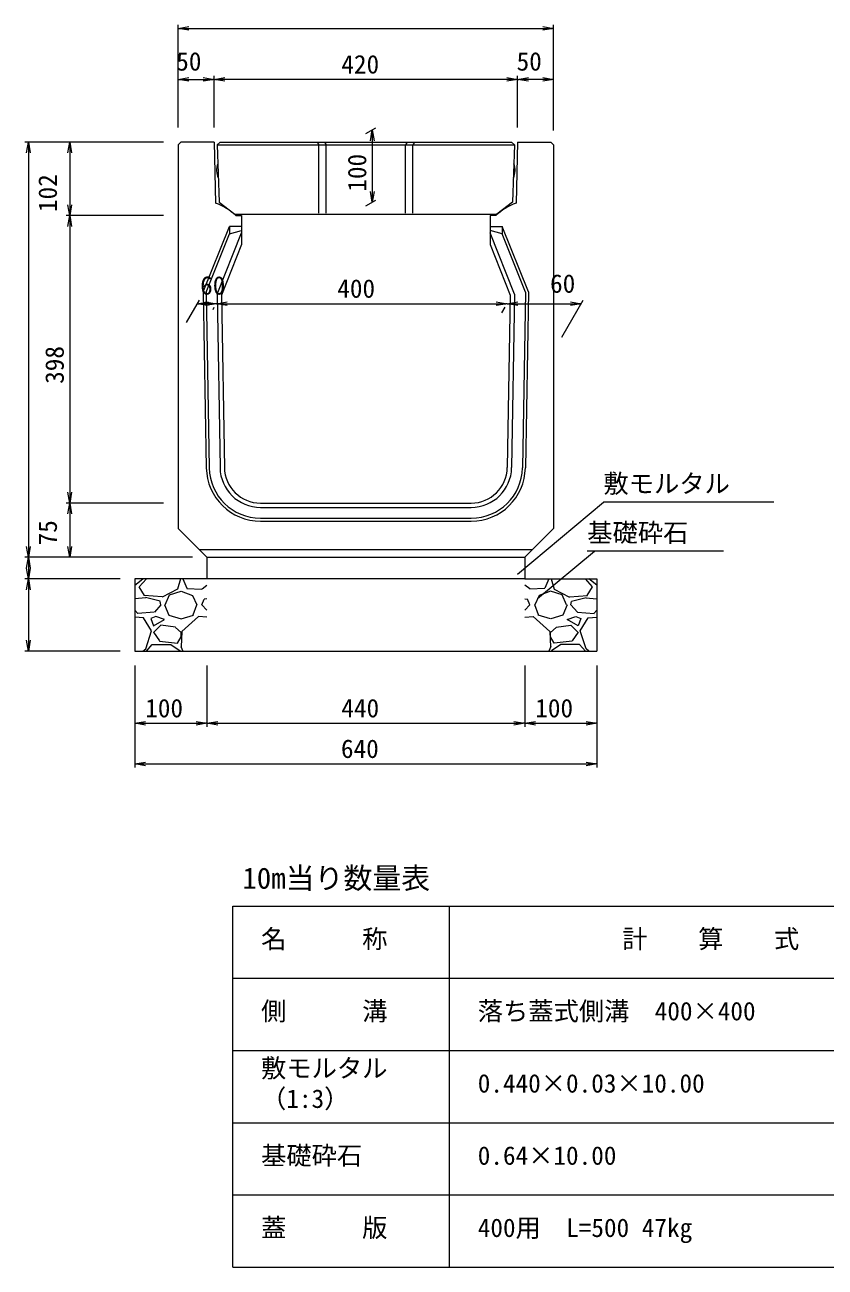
# Model space of a CAD drawing. Units: millimetres on the paper, with parts at other scales. Extents: x -5 to 836, y -1 to 593.
# Drawn here: x 199.4 to 310.2, y 334.6 to 506.7 of the extents above; entities that cross this region are included whole.
import ezdxf
from ezdxf.enums import TextEntityAlignment as Align

# ---------------------------------------------------------------- set-up
doc = ezdxf.new("R2010")
doc.units = ezdxf.units.MM
for name, color, linetype, lineweight in [('0_2', 7, 'Continuous', 18), ('D-MTR-FRAM（材料表図枠）', 2, 'Continuous', 18), ('D-STR-DIM（寸法）', 7, 'Continuous', 18), ('D-STR-HTXT（旗揚げ）', 7, 'Continuous', 18), ('D-STR-STR1（構造物）', 7, 'Continuous', 18), ('D-STR-STRn（構造物）', 7, 'Continuous', 18), ('D-STR（構造物外形線）', 1, 'Continuous', 18)]:
    doc.layers.add(name, color=color, linetype=linetype, lineweight=lineweight)
for name, color, linetype in [('D-MTR-TXT(文字列）', 7, 'Continuous'), ('D-MTR（材料表タイトル）', 7, 'Continuous'), ('D-STR-TXT（文字）', 7, 'Continuous')]:
    doc.layers.add(name, color=color, linetype=linetype)
doc.styles.add('ＭＳ ゴシック', font='')
doc.styles.get('ＭＳ ゴシック').set_extended_font_data('MS Gothic')

msp = doc.modelspace()

# ---------------------------------------------------------------- linework, layer by layer
at = {"layer": '0_2'}
for p, q in [((220.593, 506.155), (222.093, 506.405)), ((222.093, 505.905), (220.593, 506.155)), ((271.093, 506.405), (272.593, 506.155)), ((272.593, 506.155), (271.093, 505.905)), ((220.593, 499.094), (222.093, 499.344)), ((222.093, 498.844), (220.593, 499.094)), ((224.093, 499.344), (225.593, 499.094)), ((225.593, 499.094), (224.093, 498.844)), ((225.593, 499.094), (227.093, 499.344)), ((227.093, 498.844), (225.593, 499.094)), ((266.093, 499.344), (267.593, 499.094)), ((267.593, 499.094), (266.093, 498.844)), ((267.593, 499.094), (269.093, 499.344)), ((269.093, 498.844), (267.593, 499.094)), ((271.093, 499.344), (272.593, 499.094)), ((272.593, 499.094), (271.093, 498.844)), ((247.224, 490.597), (247.474, 492.097)), ((247.474, 492.097), (247.724, 490.597)), ((199.634, 488.931), (199.884, 490.431)), ((199.884, 490.431), (200.134, 488.931)), ((205.343, 488.931), (205.593, 490.431)), ((205.593, 490.431), (205.843, 488.931)), ((247.474, 482.097), (247.224, 483.597)), ((247.724, 483.597), (247.474, 482.097)), ((205.593, 480.231), (205.343, 481.731)), ((205.843, 481.731), (205.593, 480.231)), ((205.343, 478.731), (205.593, 480.231)), ((205.593, 480.231), (205.843, 478.731)), ((223.253, 468.037), (224.753, 468.287)), ((224.753, 467.787), (223.253, 468.037)), ((224.404, 468.287), (225.904, 468.037)), ((225.904, 468.037), (224.404, 467.787)), ((225.904, 468.037), (227.404, 468.287)), ((227.404, 467.787), (225.904, 468.037)), ((264.657, 468.287), (266.157, 468.037)), ((266.157, 468.037), (264.657, 467.787)), ((266.157, 468.037), (267.657, 468.287)), ((267.657, 467.787), (266.157, 468.037)), ((274.914, 468.287), (276.414, 468.037)), ((276.414, 468.037), (274.914, 467.787)), ((205.593, 440.431), (205.343, 441.931)), ((205.343, 438.931), (205.593, 440.431)), ((205.843, 441.931), (205.593, 440.431)), ((205.593, 440.431), (205.843, 438.931)), ((199.884, 432.931), (199.634, 434.431)), ((200.134, 434.431), (199.884, 432.931)), ((205.593, 432.931), (205.343, 434.431)), ((205.843, 434.431), (205.593, 432.931)), ((199.634, 431.431), (199.884, 432.931)), ((199.884, 432.931), (200.134, 431.431)), ((199.884, 429.931), (199.634, 431.431)), ((200.134, 431.431), (199.884, 429.931)), ((199.634, 428.431), (199.884, 429.931)), ((199.884, 429.931), (200.134, 428.431)), ((199.884, 419.931), (199.634, 421.431)), ((200.134, 421.431), (199.884, 419.931)), ((214.593, 409.931), (216.093, 410.181)), ((216.093, 409.681), (214.593, 409.931)), ((223.093, 410.181), (224.593, 409.931)), ((224.593, 409.931), (223.093, 409.681)), ((224.593, 409.931), (226.093, 410.181)), ((226.093, 409.681), (224.593, 409.931)), ((267.093, 410.181), (268.593, 409.931)), ((268.593, 409.931), (267.093, 409.681)), ((268.593, 409.931), (270.093, 410.181)), ((270.093, 409.681), (268.593, 409.931)), ((277.093, 410.181), (278.593, 409.931)), ((278.593, 409.931), (277.093, 409.681)), ((214.593, 404.308), (216.093, 404.558)), ((216.093, 404.058), (214.593, 404.308)), ((277.093, 404.558), (278.593, 404.308)), ((278.593, 404.308), (277.093, 404.058))]:
    msp.add_line(p, q, dxfattribs=at)
at = {"layer": '0_2', "color": 9}
for p, q in [((220.593, 506.155), (220.793, 506.155)), ((272.593, 506.155), (272.393, 506.155)), ((220.593, 499.094), (220.793, 499.094)), ((225.593, 499.094), (225.393, 499.094)), ((225.593, 499.094), (225.793, 499.094)), ((267.593, 499.094), (267.393, 499.094)), ((267.593, 499.094), (267.793, 499.094)), ((272.593, 499.094), (272.393, 499.094)), ((247.474, 492.097), (247.474, 491.897)), ((199.884, 490.431), (199.884, 490.231)), ((205.593, 490.431), (205.593, 490.231)), ((247.474, 482.097), (247.474, 482.297)), ((205.593, 480.231), (205.593, 480.431)), ((205.593, 480.231), (205.593, 480.031)), ((223.253, 468.037), (223.453, 468.037)), ((225.904, 468.037), (225.704, 468.037)), ((225.904, 468.037), (226.104, 468.037)), ((266.157, 468.037), (265.957, 468.037)), ((266.157, 468.037), (266.357, 468.037)), ((276.414, 468.037), (276.214, 468.037)), ((205.593, 440.431), (205.593, 440.631)), ((205.593, 440.431), (205.593, 440.231)), ((199.884, 432.931), (199.884, 433.131)), ((199.884, 432.931), (199.884, 432.731)), ((205.593, 432.931), (205.593, 433.131)), ((199.884, 429.931), (199.884, 430.131)), ((199.884, 429.931), (199.884, 429.731)), ((199.884, 419.931), (199.884, 420.131)), ((214.593, 409.931), (214.793, 409.931)), ((224.593, 409.931), (224.393, 409.931)), ((224.593, 409.931), (224.793, 409.931)), ((268.593, 409.931), (268.393, 409.931)), ((268.593, 409.931), (268.793, 409.931)), ((278.593, 409.931), (278.393, 409.931)), ((214.593, 404.308), (214.793, 404.308)), ((278.593, 404.308), (278.393, 404.308))]:
    msp.add_line(p, q, dxfattribs=at)
at = {"layer": 'D-MTR-FRAM（材料表図枠）'}
for p, q in [((228.163, 384.618), (368.163, 384.618)), ((228.163, 334.618), (228.163, 384.618)), ((258.163, 334.618), (258.163, 384.618)), ((228.163, 374.618), (368.163, 374.618)), ((228.163, 364.618), (368.163, 364.618)), ((228.163, 354.618), (368.163, 354.618)), ((228.163, 344.618), (368.163, 344.618)), ((228.163, 334.618), (368.163, 334.618))]:
    msp.add_line(p, q, dxfattribs=at)
at = {"layer": 'D-STR-DIM（寸法）'}
for p, q in [((220.593, 492.431), (220.593, 506.655)), ((220.793, 506.155), (272.393, 506.155)), ((272.593, 492.031), (272.593, 506.655)), ((220.593, 492.431), (220.593, 499.594)), ((220.793, 499.094), (225.393, 499.094)), ((225.593, 492.431), (225.593, 499.594)), ((225.593, 492.431), (225.593, 499.594)), ((267.393, 499.094), (225.793, 499.094)), ((267.593, 492.431), (267.593, 499.594)), ((267.593, 492.431), (267.593, 499.594)), ((272.393, 499.094), (267.793, 499.094)), ((272.593, 492.031), (272.593, 499.594)), ((246.589, 491.586), (247.974, 492.386)), ((218.593, 490.431), (199.384, 490.431)), ((218.593, 490.431), (205.093, 490.431)), ((247.474, 491.897), (247.474, 482.297)), ((199.884, 490.231), (199.884, 433.131)), ((205.593, 490.231), (205.593, 480.431)), ((246.589, 481.586), (247.974, 482.386)), ((218.593, 480.231), (205.093, 480.231)), ((218.593, 480.231), (205.093, 480.231)), ((205.593, 480.031), (205.593, 440.631)), ((221.748, 465.431), (223.541, 468.537)), ((225.704, 468.037), (223.453, 468.037)), ((226.104, 468.037), (265.957, 468.037)), ((266.357, 468.037), (276.214, 468.037)), ((273.748, 463.42), (276.702, 468.537)), ((225.439, 467.231), (225.615, 467.537)), ((225.439, 467.231), (225.615, 467.537)), ((265.431, 466.779), (265.868, 467.537)), ((265.431, 466.779), (265.868, 467.537)), ((218.593, 440.431), (205.093, 440.431)), ((218.593, 440.431), (205.093, 440.431)), ((205.593, 440.231), (205.593, 433.131)), ((222.593, 432.931), (199.384, 432.931)), ((222.593, 432.931), (199.384, 432.931)), ((199.884, 432.731), (199.884, 430.131)), ((222.593, 432.931), (205.093, 432.931)), ((212.593, 429.931), (199.384, 429.931)), ((212.593, 429.931), (199.384, 429.931)), ((199.884, 429.731), (199.884, 420.131)), ((212.593, 419.931), (199.384, 419.931)), ((214.593, 417.931), (214.593, 403.808)), ((214.593, 417.931), (214.593, 409.431)), ((224.593, 417.931), (224.593, 409.431)), ((224.593, 417.931), (224.593, 409.431)), ((268.593, 417.931), (268.593, 409.431)), ((268.593, 417.931), (268.593, 409.431)), ((278.593, 417.931), (278.593, 403.808)), ((278.593, 417.931), (278.593, 409.431)), ((214.793, 409.931), (224.393, 409.931)), ((224.793, 409.931), (268.393, 409.931)), ((268.793, 409.931), (278.393, 409.931)), ((214.793, 404.308), (278.393, 404.308))]:
    msp.add_line(p, q, dxfattribs=at)
at = {"layer": 'D-STR-HTXT（旗揚げ）'}
for p, q in [((267.574, 430.565), (279.491, 440.577)), ((303.089, 440.577), (279.491, 440.577)), ((270.381, 427.194), (278.246, 433.787)), ((296.109, 433.787), (277.246, 433.787))]:
    msp.add_line(p, q, dxfattribs=at)
at = {"layer": 'D-STR-STR1（構造物）'}
for p, q in [((224.085, 469.692), (227.701, 478.731)), ((229.393, 478.731), (227.701, 478.731)), ((227.701, 478.731), (227.732, 477.731)), ((263.794, 478.731), (265.486, 478.731)), ((265.486, 478.731), (265.455, 477.731)), ((269.102, 469.692), (265.486, 478.731)), ((224.486, 469.618), (227.732, 477.731)), ((225.991, 469.342), (229.393, 477.847)), ((227.732, 477.731), (229.393, 478.189)), ((265.455, 477.731), (263.794, 478.189)), ((267.195, 469.342), (263.794, 477.847)), ((268.701, 469.618), (265.455, 477.731)), ((224.085, 469.692), (224.509, 445.301)), ((269.102, 469.692), (268.678, 445.301)), ((224.486, 469.618), (224.909, 445.308)), ((225.991, 469.342), (226.408, 445.334)), ((267.195, 469.342), (266.779, 445.334)), ((268.701, 469.618), (268.278, 445.308)), ((232.007, 439.831), (261.179, 439.831)), ((232.007, 438.331), (261.179, 438.331)), ((232.007, 437.931), (261.179, 437.931))]:
    msp.add_line(p, q, dxfattribs=at)
for centre, radius, start, end in [((232.007, 445.431), 7.5, 180.99461, 269.99998), ((232.007, 445.431), 7.1, 180.99461, 269.99998), ((232.007, 445.431), 5.6, 180.99461, 269.99998), ((261.179, 445.431), 5.6, 269.99998, 359.00537), ((261.179, 445.431), 7.1, 269.99998, 359.00537), ((261.179, 445.431), 7.5, 269.99998, 359.00537)]:
    msp.add_arc(centre, radius, start, end, dxfattribs=at)
at = {"layer": 'D-STR-STRn（構造物）'}
for p, q in [((224.593, 432.931), (224.593, 429.931)), ((268.593, 432.931), (268.593, 429.931)), ((224.593, 429.931), (214.593, 429.931)), ((214.593, 429.931), (214.593, 419.931)), ((214.593, 429.061), (215.719, 429.931)), ((215.211, 428.827), (216.205, 429.931)), ((215.93, 427.621), (215.23, 428.821)), ((220.516, 428.519), (218.416, 427.419)), ((220.914, 429.926), (220.514, 428.526)), ((221.255, 429.931), (221.794, 428.65)), ((221.805, 428.621), (223.905, 428.521)), ((223.911, 428.534), (224.593, 429.061)), ((268.593, 429.931), (224.593, 429.931)), ((268.593, 429.931), (278.593, 429.931)), ((269.276, 428.534), (268.593, 429.061)), ((271.382, 428.621), (269.282, 428.521)), ((271.932, 429.931), (271.393, 428.65)), ((272.273, 429.926), (272.673, 428.526)), ((272.671, 428.519), (274.771, 427.419)), ((277.976, 428.827), (276.982, 429.931)), ((277.256, 427.621), (277.956, 428.821)), ((278.593, 429.061), (277.468, 429.931)), ((278.593, 429.931), (278.593, 419.931)), ((216.12, 427.315), (214.593, 427.154)), ((218.404, 427.447), (215.904, 427.647)), ((218.107, 426.832), (216.107, 427.332)), ((218.212, 426.32), (218.112, 426.82)), ((218.809, 426.326), (219.408, 427.726)), ((219.412, 427.726), (221.012, 428.226)), ((221.007, 428.226), (222.607, 427.626)), ((222.612, 427.624), (223.212, 426.324)), ((223.909, 426.329), (224.209, 427.129)), ((224.593, 427.154), (224.22, 427.115)), ((268.593, 427.154), (268.967, 427.115)), ((269.278, 426.329), (268.978, 427.129)), ((270.575, 427.624), (269.975, 426.324)), ((272.18, 428.226), (270.58, 427.626)), ((273.775, 427.726), (272.175, 428.226)), ((274.378, 426.326), (273.778, 427.726)), ((274.782, 427.447), (277.282, 427.647)), ((274.975, 426.32), (275.075, 426.82)), ((275.08, 426.832), (277.08, 427.332)), ((277.067, 427.315), (278.593, 427.154)), ((215.008, 425.159), (214.593, 425.611)), ((217.304, 425.333), (215.004, 425.133)), ((218.211, 426.327), (217.311, 425.327)), ((218.702, 426.329), (219.302, 424.929)), ((222.708, 424.931), (223.208, 426.331)), ((224.593, 425.611), (223.908, 426.359)), ((268.593, 425.611), (269.279, 426.359)), ((270.479, 424.931), (269.979, 426.331)), ((274.485, 426.329), (273.885, 424.929)), ((274.976, 426.327), (275.876, 425.327)), ((275.883, 425.333), (278.183, 425.133)), ((278.179, 425.159), (278.593, 425.611)), ((215.814, 424.516), (214.593, 424.618)), ((216.933, 422.732), (215.833, 424.532)), ((216.807, 424.427), (217.207, 423.427)), ((217.51, 424.723), (216.81, 424.423)), ((217.207, 423.429), (218.707, 424.329)), ((218.21, 423.526), (217.21, 422.526)), ((218.714, 424.328), (217.514, 424.728)), ((220.222, 423.232), (218.222, 423.532)), ((219.303, 424.919), (221.003, 424.419)), ((221.016, 424.42), (222.716, 424.92)), ((223.413, 424.726), (221.113, 422.626)), ((224.593, 424.618), (223.414, 424.716)), ((268.593, 424.618), (269.773, 424.716)), ((269.774, 424.726), (272.074, 422.626)), ((272.171, 424.42), (270.471, 424.92)), ((273.884, 424.919), (272.184, 424.419)), ((272.965, 423.232), (274.965, 423.532)), ((274.473, 424.328), (275.673, 424.728)), ((275.98, 423.429), (274.48, 424.329)), ((274.977, 423.526), (275.977, 422.526)), ((275.677, 424.723), (276.377, 424.423)), ((276.38, 424.427), (275.98, 423.427)), ((276.254, 422.732), (277.354, 424.532)), ((277.373, 424.516), (278.593, 424.618)), ((216.112, 420.223), (216.912, 422.723)), ((217.208, 422.53), (218.008, 421.33)), ((221.032, 422.506), (220.232, 423.206)), ((220.514, 421.028), (221.014, 421.928)), ((221.106, 422.632), (221.006, 420.532)), ((221.011, 421.927), (221.011, 422.527)), ((272.081, 422.632), (272.181, 420.532)), ((272.155, 422.506), (272.955, 423.206)), ((272.673, 421.028), (272.173, 421.928)), ((272.176, 421.927), (272.176, 422.527)), ((275.979, 422.53), (275.179, 421.33)), ((277.075, 420.223), (276.275, 422.723)), ((214.593, 419.931), (278.593, 419.931)), ((215.719, 419.931), (216.111, 420.234)), ((216.205, 419.931), (217.011, 420.827)), ((217.011, 420.827), (219.611, 420.827)), ((218.014, 421.322), (220.514, 421.022)), ((219.608, 420.85), (220.908, 419.95)), ((220.994, 420.55), (221.255, 419.931)), ((272.193, 420.55), (271.932, 419.931)), ((273.579, 420.85), (272.279, 419.95)), ((275.173, 421.322), (272.673, 421.022)), ((276.176, 420.827), (273.576, 420.827)), ((276.982, 419.931), (276.176, 420.827)), ((277.467, 419.931), (277.076, 420.234))]:
    msp.add_line(p, q, dxfattribs=at)
at = {"layer": 'D-STR（構造物外形線）'}
for p, q in [((220.593, 490.031), (220.993, 490.431)), ((225.593, 490.431), (220.993, 490.431)), ((225.593, 490.431), (225.796, 481.967)), ((226.008, 490.031), (226.408, 490.431)), ((226.408, 490.431), (266.779, 490.431)), ((267.179, 490.031), (266.779, 490.431)), ((267.593, 490.431), (267.391, 481.967)), ((267.593, 490.431), (272.193, 490.431)), ((272.593, 490.031), (272.193, 490.431)), ((220.593, 490.031), (220.593, 436.931)), ((226.008, 490.031), (226.289, 482.107)), ((267.179, 490.031), (266.898, 482.107)), ((272.593, 490.031), (272.593, 436.931)), ((226.289, 482.107), (228.468, 480.431)), ((266.898, 482.107), (264.718, 480.431)), ((228.468, 480.431), (264.718, 480.431)), ((228.593, 480.231), (229.393, 480.231)), ((229.393, 480.231), (229.393, 476.231)), ((263.794, 480.231), (263.794, 476.231)), ((264.594, 480.231), (263.794, 480.231)), ((229.393, 476.231), (226.593, 469.231)), ((263.794, 476.231), (266.593, 469.231)), ((226.593, 469.231), (227.008, 445.329)), ((266.593, 469.231), (266.179, 445.344)), ((232.007, 440.431), (261.179, 440.431)), ((220.593, 436.931), (224.593, 432.931)), ((272.593, 436.931), (268.593, 432.931)), ((269.593, 433.931), (223.593, 433.931)), ((224.593, 432.931), (268.593, 432.931))]:
    msp.add_line(p, q, dxfattribs=at)
at = {"layer": 'D-STR（構造物外形線）', "color": 7}
for p, q in [((239.852, 490.431), (240.093, 490.031)), ((240.852, 490.431), (241.093, 490.031)), ((252.335, 490.431), (252.093, 490.031)), ((253.335, 490.431), (253.093, 490.031)), ((226.008, 490.031), (267.177, 490.031)), ((240.093, 480.581), (240.093, 490.031)), ((241.093, 480.581), (241.093, 490.031)), ((252.093, 480.581), (252.093, 490.031)), ((253.093, 480.581), (253.093, 490.031))]:
    msp.add_line(p, q, dxfattribs=at)
for centre, start, end in [((228.434, 486.513), 158.96112, 205.10895), ((264.753, 486.513), 334.89105, 21.03888)]:
    msp.add_arc(centre, 2.5, start, end, dxfattribs=at)
at = {"layer": 'D-STR（構造物外形線）'}
for centre, radius, start, end in [((223.067, 474.447), 8, 46.30161, 70.05386), ((270.12, 474.447), 8, 109.94612, 133.69838), ((232.007, 445.431), 5, 180.99461, 269.99998), ((261.18, 445.431), 5, 269.99998, 359.00537)]:
    msp.add_arc(centre, radius, start, end, dxfattribs=at)

# ---------------------------------------------------------------- texts
at = {"layer": 'D-MTR-TXT(文字列）', "style": 'ＭＳ ゴシック'}
for s, p in [('名\u3000\u3000\u3000称', (232.086, 378.021)), ('計\u3000\u3000算\u3000\u3000式', (282.094, 378.021)), ('側\u3000\u3000\u3000溝', (232.086, 368.021)), ('落ち蓋式側溝\u3000400×400', (262.086, 368.021)), ('敷モルタル', (232.086, 360.122)), ('0.440×0.03×10.00', (262.086, 358.021)), ('（1:3）', (232.086, 355.899)), ('基礎砕石', (232.086, 348.021)), ('0.64×10.00', (262.086, 348.021)), ('蓋\u3000\u3000\u3000版', (232.086, 338.021)), ('400用\u3000L=500 47kg', (262.086, 338.021))]:
    msp.add_text(s, height=2.566, dxfattribs=at).set_placement(p, align=Align.BOTTOM_LEFT)
at = {"layer": 'D-MTR（材料表タイトル）', "style": 'ＭＳ ゴシック'}
msp.add_text('10m当り数量表', height=2.933, dxfattribs=at).set_placement((229.505, 386.143), align=Align.BOTTOM_LEFT)
at = {"layer": 'D-STR-DIM（寸法）', "style": 'ＭＳ ゴシック'}
for s, p in [('50', (220.342, 499.547)), ('420', (243.2, 499.144)), ('50', (267.463, 499.547)), ('60', (223.655, 468.52)), ('400', (242.637, 468.087)), ('60', (272.097, 468.779)), ('100', (216.049, 409.981)), ('440', (243.2, 409.981)), ('100', (270.049, 409.981)), ('640', (243.147, 404.358))]:
    msp.add_text(s, height=2.566, dxfattribs=at).set_placement(p, align=Align.BOTTOM_LEFT)
for s, p in [('100', (247.424, 483.552)), ('102', (204.593, 480.731)), ('398', (205.543, 456.938)), ('75', (204.593, 434.567))]:
    msp.add_text(s, height=2.566, rotation=90, dxfattribs=at).set_placement(p, align=Align.BOTTOM_LEFT)
at = {"layer": 'D-STR-TXT（文字）', "style": 'ＭＳ ゴシック'}
for s, p in [('敷モルタル', (279.491, 441.077)), ('基礎砕石', (277.246, 434.287))]:
    msp.add_text(s, height=2.566, dxfattribs=at).set_placement(p, align=Align.BOTTOM_LEFT)

doc.saveas('drawing.dxf')
